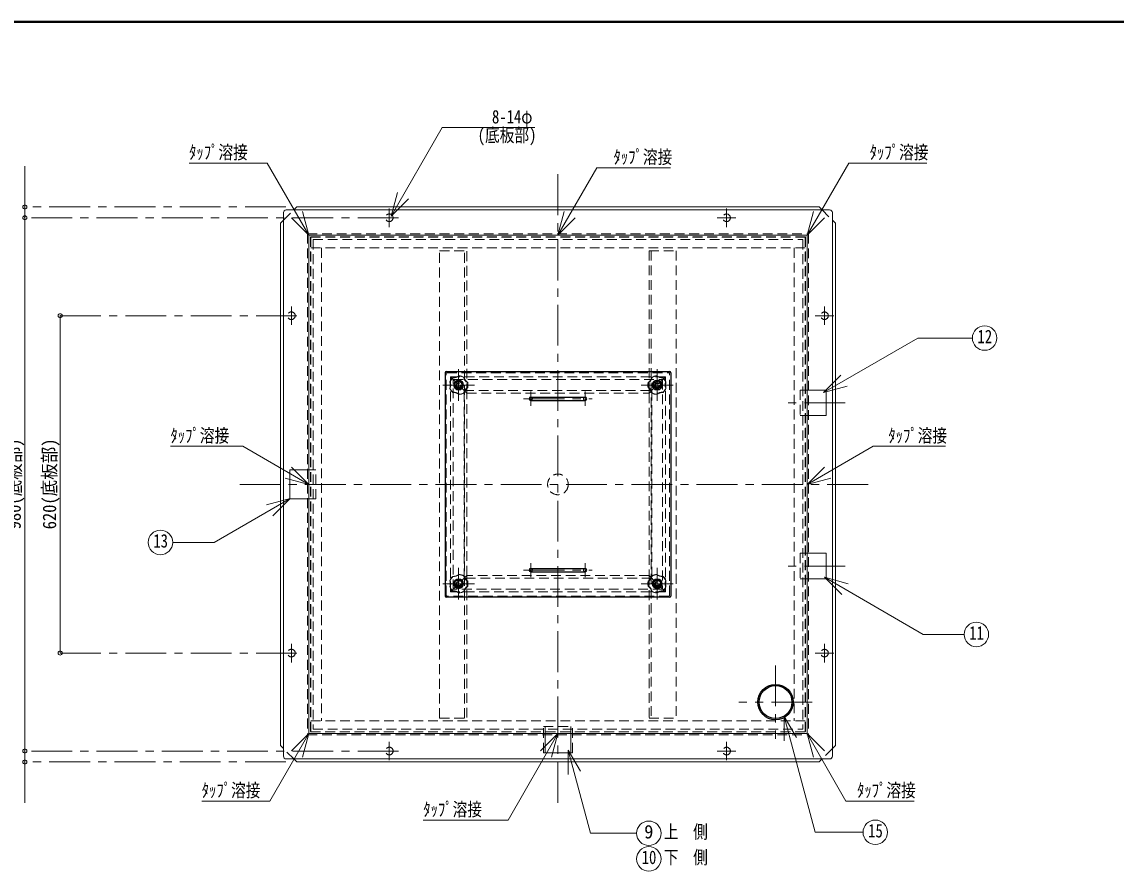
# Model space of a CAD drawing. Units: millimetres at full size, sheet at 1:15; details may follow other scales. Extents: x -3184 to 2891, y -2037 to 2178.
# Drawn here: x -1132 to 879, y 617 to 2178 of the extents above; entities that cross this region are included whole.
import ezdxf
from ezdxf.enums import TextEntityAlignment as Align

# ---------------------------------------------------------------- set-up
doc = ezdxf.new("R2010")
doc.units = ezdxf.units.MM
doc.header["$LTSCALE"] = 15
doc.header["$PDMODE"] = 32
doc.header["$PDSIZE"] = 7.5
doc.linetypes.add('CHAIN1', pattern=[8, 5, -1, 1, -1])
doc.linetypes.add('DASHED1', pattern=[1.8, 1.2, -0.6])
doc.layers.add('0-0', color=7, linetype='Continuous', lineweight=18)
doc.styles.add('ＭＳ ゴシック', font='')
doc.styles.get('ＭＳ ゴシック').set_extended_font_data('MS Gothic')

msp = doc.modelspace()

# ---------------------------------------------------------------- linework, layer by layer
at = {"layer": '0-0', "color": 1, "lineweight": 40}
msp.add_line((2890.8, 2177.87), (-3184.2, 2177.87), dxfattribs=at)
at = {"layer": '0-0'}
for p, q in [((-453.44, 1820.83), (-359.34, 1983.82)), ((-359.34, 1983.82), (-189.18, 1983.82)), ((311.3, 1785.87), (387.88, 1918.52)), ((387.88, 1918.52), (531.39, 1918.52)), ((-453.44, 1820.83), (-441.79, 1864.3)), ((-453.44, 1820.83), (-421.62, 1852.65)), ((-604.7, 1785.87), (-636.52, 1817.69)), ((-604.7, 1785.87), (-616.35, 1829.34)), ((-146.7, 1785.87), (-135.06, 1829.34)), ((-146.7, 1785.87), (-114.88, 1817.69)), ((311.3, 1785.87), (322.94, 1829.34)), ((311.3, 1785.87), (343.12, 1817.69)), ((311.3, 1785.87), (311.3, 869.87)), ((341.7, 1496.64), (515.17, 1596.8)), ((615.2, 1596.8), (515.17, 1596.8)), ((341.7, 1496.64), (373.52, 1528.46)), ((311.3, 1501.37), (346.3, 1501.37)), ((341.7, 1496.64), (385.16, 1508.29)), ((346.3, 1501.37), (346.3, 1454.37)), ((311.3, 1454.37), (346.3, 1454.37)), ((-725.98, 1397.89), (-859.04, 1397.89)), ((-604.7, 1327.87), (-725.98, 1397.89)), ((-639.7, 1354.37), (-639.7, 1301.37)), ((-604.7, 1354.37), (-639.7, 1354.37)), ((-604.7, 1327.87), (-636.52, 1359.69)), ((311.3, 1327.87), (343.12, 1359.69)), ((-604.7, 1327.87), (-648.17, 1339.52)), ((311.3, 1327.87), (354.76, 1339.52)), ((-638.85, 1302.01), (-778.72, 1221.25)), ((-638.85, 1302.01), (-682.31, 1290.36)), ((-638.85, 1302.01), (-670.67, 1270.19)), ((-604.7, 1301.37), (-639.7, 1301.37)), ((-778.72, 1221.25), (-854.88, 1221.25)), ((311.3, 1201.37), (346.3, 1201.37)), ((346.3, 1154.37), (346.3, 1201.37)), ((311.3, 1154.37), (346.3, 1154.37)), ((343.11, 1157.11), (374.93, 1125.29)), ((343.11, 1157.11), (524.88, 1052.17)), ((343.11, 1157.11), (386.58, 1145.46)), ((599.96, 1052.17), (524.88, 1052.17)), ((269.07, 901.42), (269.07, 856.42)), ((269.07, 901.42), (291.57, 862.45)), ((269.07, 901.42), (326.11, 688.53)), ((-604.7, 869.87), (-676.22, 745.99)), ((-604.7, 869.87), (-636.52, 838.05)), ((-604.7, 869.87), (-616.35, 826.4)), ((-604.7, 869.87), (311.3, 869.87)), ((-146.7, 869.87), (-178.52, 838.05)), ((-170.2, 869.87), (-170.2, 834.87)), ((-146.7, 869.87), (-158.35, 826.4)), ((-123.2, 869.87), (-123.2, 834.87)), ((311.3, 869.87), (322.94, 826.4)), ((311.3, 869.87), (382.82, 745.99)), ((311.3, 869.87), (343.12, 838.05)), ((-170.2, 834.87), (-123.2, 834.87)), ((-127.6, 839.59), (-127.6, 794.59)), ((-127.6, 839.59), (-105.1, 800.62)), ((-127.6, 839.59), (-86.63, 686.71)), ((-676.22, 745.99), (-801.52, 745.99)), ((382.82, 745.99), (508.12, 745.99)), ((-2.13, 686.71), (-86.63, 686.71)), ((414.19, 688.53), (326.11, 688.53))]:
    msp.add_line(p, q, dxfattribs=at)
at = {"layer": '0-0', "color": 4, "lineweight": 9}
for p, q in [((-1126.7, 1912.87), (-1126.7, 1817.87)), ((-646.2, 1832.37), (352.8, 1832.37)), ((-632.2, 1832.37), (-626.7, 1837.87)), ((-626.7, 1837.87), (333.3, 1837.87)), ((338.8, 1832.37), (333.3, 1837.87)), ((-1126.7, 1817.87), (-1126.7, 837.87)), ((-651.2, 1813.37), (-656.7, 1807.87)), ((-651.2, 828.37), (-651.2, 1827.37)), ((357.8, 828.37), (357.8, 1827.37)), ((357.8, 1813.37), (363.3, 1807.87)), ((-656.7, 1807.87), (-656.7, 847.87)), ((363.3, 1807.87), (363.3, 847.87)), ((-1061.7, 1637.87), (-1061.7, 1017.87)), ((-651.2, 842.37), (-656.7, 847.87)), ((357.8, 842.37), (363.3, 847.87)), ((-1126.7, 742.87), (-1126.7, 837.87)), ((-646.2, 823.37), (352.8, 823.37)), ((338.8, 823.37), (333.3, 817.87))]:
    msp.add_line(p, q, dxfattribs=at)
at = {"layer": '0-0', "color": 4, "linetype": 'CHAIN1', "lineweight": 9}
for p, q in [((-146.7, 742.87), (-146.7, 1912.87)), ((-646.7, 1837.87), (-1126.7, 1837.87)), ((-456.7, 1834.87), (-456.7, 1800.87)), ((163.3, 1834.87), (163.3, 1800.87)), ((-439.7, 1817.87), (-1126.7, 1817.87)), ((146.3, 1817.87), (180.3, 1817.87)), ((-636.7, 1620.87), (-636.7, 1654.87)), ((343.3, 1620.87), (343.3, 1654.87)), ((-1061.7, 1637.87), (-619.7, 1637.87)), ((360.3, 1637.87), (326.3, 1637.87)), ((-329.2, 1481.17), (-329.2, 1539.57)), ((35.8, 1481.17), (35.8, 1539.57)), ((-300, 1510.37), (-358.4, 1510.37)), ((6.6, 1510.37), (65, 1510.37)), ((-196.7, 1498.37), (-196.7, 1472.37)), ((-96.7, 1498.37), (-96.7, 1472.37)), ((-209.7, 1485.37), (-83.7, 1485.37)), ((381.3, 1477.87), (263.3, 1477.87)), ((-731.7, 1327.87), (438.3, 1327.87)), ((-329.2, 1174.57), (-329.2, 1116.17)), ((-209.7, 1170.37), (-83.7, 1170.37)), ((-196.7, 1157.37), (-196.7, 1183.37)), ((-96.7, 1157.37), (-96.7, 1183.37)), ((35.8, 1174.57), (35.8, 1116.17)), ((381.3, 1177.87), (263.3, 1177.87)), ((-300, 1145.37), (-358.4, 1145.37)), ((6.6, 1145.37), (65, 1145.37)), ((-636.7, 1034.87), (-636.7, 1000.87)), ((343.3, 1034.87), (343.3, 1000.87)), ((-1061.7, 1017.87), (-619.7, 1017.87)), ((360.3, 1017.87), (326.3, 1017.87)), ((253.3, 995.37), (253.3, 860.37)), ((320.8, 927.87), (185.8, 927.87)), ((-456.7, 820.87), (-456.7, 854.87)), ((163.3, 820.87), (163.3, 854.87)), ((-439.7, 837.87), (-1126.7, 837.87)), ((146.3, 837.87), (180.3, 837.87)), ((-646.7, 817.87), (-1126.7, 817.87))]:
    msp.add_line(p, q, dxfattribs=at)
at = {"layer": '0-0', "color": 4, "linetype": 'DASHED1', "lineweight": 9}
for p, q in [((-651.2, 1813.37), (-632.2, 1832.37)), ((338.8, 1832.37), (357.8, 1813.37)), ((-607.2, 1788.37), (313.8, 1788.37)), ((-601.5, 1782.67), (-601.5, 873.07)), ((308.1, 1782.67), (-601.5, 1782.67)), ((-601.2, 1782.37), (-601.2, 873.37)), ((-601.2, 1782.37), (307.8, 1782.37)), ((-596.7, 1777.87), (-596.7, 877.87)), ((-596.7, 1777.87), (303.3, 1777.87)), ((303.3, 1777.87), (303.3, 877.87)), ((307.8, 1782.37), (307.8, 873.37)), ((308.1, 1782.67), (308.1, 873.07)), ((313.8, 1788.37), (313.8, 867.37)), ((307.8, 1762.37), (-601.2, 1762.37)), ((-581.2, 1762.37), (-581.2, 893.37)), ((-364.2, 1757.37), (-314.2, 1757.37)), ((-364.2, 898.37), (-364.2, 1757.37)), ((-318.2, 898.37), (-318.2, 1757.37)), ((-314.2, 1495.37), (-314.2, 1757.37)), ((20.8, 1757.37), (70.8, 1757.37)), ((20.8, 1757.37), (20.8, 1495.37)), ((24.8, 1757.37), (24.8, 898.37)), ((70.8, 1757.37), (70.8, 898.37)), ((287.8, 1762.37), (287.8, 893.37)), ((-335.7, 1514.04), (-335.7, 1506.7)), ((-329.28, 1517.83), (-335.63, 1514.17)), ((-322.78, 1514.17), (-329.13, 1517.83)), ((-322.7, 1506.7), (-322.7, 1514.04)), ((29.3, 1506.7), (29.3, 1514.04)), ((29.37, 1514.17), (35.72, 1517.83)), ((35.87, 1517.83), (42.22, 1514.17)), ((42.3, 1514.04), (42.3, 1506.7)), ((-335.63, 1506.57), (-329.28, 1502.91)), ((-322.78, 1506.57), (-329.13, 1502.91)), ((29.37, 1506.57), (35.72, 1502.91)), ((42.22, 1506.57), (35.87, 1502.91)), ((298.3, 1501.37), (298.3, 1454.37)), ((311.3, 1501.37), (298.3, 1501.37)), ((311.3, 1454.37), (298.3, 1454.37)), ((-591.7, 1354.37), (-604.7, 1354.37)), ((-591.7, 1301.37), (-591.7, 1354.37)), ((-591.7, 1301.37), (-604.7, 1301.37)), ((-335.7, 1141.7), (-335.7, 1149.04)), ((-335.63, 1149.17), (-329.28, 1152.83)), ((-322.78, 1149.17), (-329.13, 1152.83)), ((-322.7, 1149.04), (-322.7, 1141.7)), ((-314.2, 1160.37), (-314.2, 898.37)), ((29.3, 1149.04), (29.3, 1141.7)), ((29.37, 1149.17), (35.72, 1152.83)), ((42.22, 1149.17), (35.87, 1152.83)), ((42.3, 1141.7), (42.3, 1149.04)), ((311.3, 1154.37), (298.3, 1154.37)), ((-329.28, 1137.91), (-335.63, 1141.57)), ((-322.78, 1141.57), (-329.13, 1137.91)), ((29.37, 1141.57), (35.72, 1137.91)), ((35.87, 1137.91), (42.22, 1141.57)), ((-601.2, 893.37), (307.8, 893.37)), ((-364.2, 898.37), (-314.2, 898.37)), ((-601.5, 873.07), (308.1, 873.07)), ((-601.2, 873.37), (307.8, 873.37)), ((-596.7, 877.87), (303.3, 877.87)), ((-173.2, 882.87), (-120.2, 882.87)), ((-173.2, 834.87), (-173.2, 882.87)), ((-170.2, 869.87), (-170.2, 882.87)), ((-123.2, 869.87), (-123.2, 882.87)), ((-120.2, 834.87), (-120.2, 882.87)), ((-632.2, 823.37), (-651.2, 842.37)), ((-173.2, 834.87), (-170.2, 834.87)), ((-123.2, 834.87), (-120.2, 834.87)), ((357.8, 842.37), (338.8, 823.37))]:
    msp.add_line(p, q, dxfattribs=at)
at = {"layer": '0-0', "color": 5, "lineweight": 25}
for p, q in [((-354.2, 1533.07), (-354.2, 1122.67)), ((-351.9, 1535.37), (58.5, 1535.37)), ((60.8, 1533.07), (60.8, 1122.67)), ((-196.7, 1488.37), (-96.7, 1488.37)), ((-196.7, 1482.37), (-96.7, 1482.37)), ((-196.7, 1173.37), (-96.7, 1173.37)), ((-196.7, 1167.37), (-96.7, 1167.37)), ((58.5, 1120.37), (-351.9, 1120.37))]:
    msp.add_line(p, q, dxfattribs=at)
at = {"layer": '0-0', "linetype": 'DASHED1'}
for p, q in [((-351.9, 1123.82), (-351.9, 1531.92)), ((-350.75, 1533.07), (57.35, 1533.07)), ((58.5, 1123.82), (58.5, 1531.92)), ((-344.2, 1525.37), (-314.2, 1495.37)), ((-344.2, 1525.37), (-344.2, 1130.37)), ((50.8, 1525.37), (-344.2, 1525.37)), ((-339.2, 1520.37), (45.8, 1520.37)), ((-339.2, 1135.37), (-339.2, 1520.37)), ((50.8, 1525.37), (20.8, 1495.37)), ((45.8, 1520.37), (45.8, 1135.37)), ((50.8, 1130.37), (50.8, 1525.37)), ((-319.2, 1500.37), (25.8, 1500.37)), ((-319.2, 1155.37), (-319.2, 1500.37)), ((-314.2, 1160.37), (-314.2, 1495.37)), ((-314.2, 1495.37), (20.8, 1495.37)), ((20.8, 1495.37), (20.8, 1160.37)), ((25.8, 1500.37), (25.8, 1155.37)), ((-344.2, 1130.37), (-314.2, 1160.37)), ((25.8, 1155.37), (-319.2, 1155.37)), ((20.8, 1160.37), (-314.2, 1160.37)), ((20.8, 1160.37), (50.8, 1130.37)), ((50.8, 1130.37), (-344.2, 1130.37)), ((45.8, 1135.37), (-339.2, 1135.37)), ((57.35, 1122.67), (-350.75, 1122.67))]:
    msp.add_line(p, q, dxfattribs=at)
at = {"layer": '0-0'}
for points in [[(-604.7, 1785.87), (-681.29, 1918.52), (-824.8, 1918.52)], [(-146.7, 1785.87), (-75.11, 1909.88), (60.46, 1909.88)], [(311.3, 1785.87), (-604.7, 1785.87), (-604.7, 869.87)], [(311.3, 1327.87), (432.58, 1397.89), (565.64, 1397.89)], [(-146.7, 869.87), (-238.45, 710.96), (-394.25, 710.96)]]:
    msp.add_lwpolyline(points, dxfattribs=at)
at = {"layer": '0-0', "color": 4, "linetype": 'DASHED1', "lineweight": 9}
for points in [[(-607.2, 1788.37), (-607.2, 867.37), (313.8, 867.37)], [(311.3, 1201.37), (298.3, 1201.37), (298.3, 1154.37)], [(20.8, 1160.37), (20.8, 898.37), (70.8, 898.37)]]:
    msp.add_lwpolyline(points, dxfattribs=at)
at = {"layer": '0-0', "color": 4, "lineweight": 9}
msp.add_lwpolyline([(-632.2, 823.37), (-626.7, 817.87), (333.3, 817.87)], dxfattribs=at)
at = {"layer": '0-0', "color": 4, "linetype": 'DASHED1', "lineweight": 9}
for centre, radius in [((-456.7, 1817.87), 7), ((163.3, 1817.87), 7), ((-636.7, 1637.87), 7), ((343.3, 1637.87), 7), ((-329.2, 1510.37), 6.25), ((-329.2, 1510.37), 4.25), ((-329.2, 1510.37), 4), ((-329.2, 1510.37), 3.5), ((35.8, 1510.37), 6.25), ((35.8, 1510.37), 4.25), ((35.8, 1510.37), 4), ((35.8, 1510.37), 3.5), ((-146.7, 1327.87), 19), ((-329.2, 1145.37), 6.25), ((-329.2, 1145.37), 4.25), ((-329.2, 1145.37), 4), ((-329.2, 1145.37), 3.5), ((35.8, 1145.37), 6.25), ((35.8, 1145.37), 4.25), ((35.8, 1145.37), 4), ((35.8, 1145.37), 3.5), ((-636.7, 1017.87), 7), ((343.3, 1017.87), 7), ((-456.7, 837.87), 7), ((163.3, 837.87), 7)]:
    msp.add_circle(centre, radius, dxfattribs=at)
at = {"layer": '0-0'}
for centre, radius in [((637.7, 1596.8), 22.5), ((-329.2, 1510.37), 8.4), ((35.8, 1510.37), 8.4), ((-877.38, 1221.25), 22.5), ((-329.2, 1145.37), 8.4), ((35.8, 1145.37), 8.4), ((622.46, 1052.17), 22.5), ((20.37, 686.71), 22.5), ((436.69, 688.53), 22.5), ((20.37, 639.71), 22.5)]:
    msp.add_circle(centre, radius, dxfattribs=at)
at = {"layer": '0-0', "color": 4, "lineweight": 9}
for centre in [(-329.2, 1510.37), (35.8, 1510.37), (-329.2, 1145.37), (35.8, 1145.37)]:
    msp.add_circle(centre, 9.2, dxfattribs=at)
at = {"layer": '0-0', "color": 5, "lineweight": 25}
for radius in [32.5, 30.25]:
    msp.add_circle((253.3, 927.87), radius, dxfattribs=at)
at = {"layer": '0-0', "color": 4, "lineweight": 9}
for centre, start, end in [((-646.2, 1827.37), 90, 180), ((352.8, 1827.37), 0, 90), ((-646.2, 828.37), 180, 270), ((352.8, 828.37), 270, 0)]:
    msp.add_arc(centre, 5, start, end, dxfattribs=at)
at = {"layer": '0-0', "color": 5, "lineweight": 25}
for centre, radius, start, end in [((-351.9, 1533.07), 2.3, 90, 180), ((58.5, 1533.07), 2.3, 0, 90), ((-196.7, 1485.37), 3, 90, 270), ((-96.7, 1485.37), 3, 270, 90), ((-196.7, 1170.37), 3, 90, 270), ((-96.7, 1170.37), 3, 270, 90), ((-351.9, 1122.67), 2.3, 180, 270), ((58.5, 1122.67), 2.3, 270, 0)]:
    msp.add_arc(centre, radius, start, end, dxfattribs=at)
at = {"layer": '0-0', "linetype": 'DASHED1'}
for centre, radius, start, end in [((-350.75, 1531.92), 1.15, 90, 180), ((57.35, 1531.92), 1.15, 0, 90), ((-196.7, 1485.37), 3, 270, 90), ((-96.7, 1485.37), 3, 90, 270), ((-196.7, 1170.37), 3, 270, 90), ((-96.7, 1170.37), 3, 90, 270), ((-350.75, 1123.82), 1.15, 180, 270), ((57.35, 1123.82), 1.15, 270, 0)]:
    msp.add_arc(centre, radius, start, end, dxfattribs=at)
at = {"layer": '0-0'}
for centre, radius, start, end in [((-368.46, 1510.37), 23.91, 345.41115, 14.58885), ((-329.2, 1510.37), 17.2, 128.5, 159.5), ((-329.2, 1510.37), 16.8, 128.5, 159.5), ((-358.81, 1510.37), 15.06, 337.0119, 22.9881), ((-341.33, 1547.7), 23.91, 273.41115, 302.58885), ((-338.35, 1538.53), 15.06, 265.0119, 310.9881), ((-329.2, 1510.37), 16.8, 56.5, 87.5), ((-329.2, 1510.37), 17.2, 56.5, 87.5), ((-305.25, 1527.77), 15.06, 193.0119, 238.9881), ((-297.44, 1533.44), 23.91, 201.41115, 230.58885), ((-329.2, 1510.37), 16.8, 344.5, 15.5), ((-329.2, 1510.37), 17.2, 344.5, 15.5), ((35.8, 1510.37), 17.2, 164.5, 195.5), ((35.8, 1510.37), 16.8, 164.5, 195.5), ((4.04, 1533.44), 23.91, 309.41115, 338.58885), ((11.85, 1527.77), 15.06, 301.0119, 346.9881), ((35.8, 1510.37), 17.2, 92.5, 123.5), ((35.8, 1510.37), 16.8, 92.5, 123.5), ((47.93, 1547.7), 23.91, 237.41115, 266.58885), ((44.95, 1538.53), 15.06, 229.0119, 274.9881), ((35.8, 1510.37), 16.8, 20.5, 51.5), ((35.8, 1510.37), 17.2, 20.5, 51.5), ((65.4, 1510.37), 15.06, 157.0119, 202.9881), ((75.05, 1510.37), 23.91, 165.41115, 194.58885), ((-329.2, 1510.37), 17.2, 200.5, 231.5), ((-329.2, 1510.37), 16.8, 200.5, 231.5), ((-341.33, 1473.04), 23.91, 57.41115, 86.58885), ((-338.35, 1482.21), 15.06, 49.0119, 94.9881), ((-329.2, 1510.37), 16.8, 272.5, 303.5), ((-329.2, 1510.37), 17.2, 272.5, 303.5), ((-305.25, 1492.97), 15.06, 121.0119, 166.9881), ((-297.44, 1487.3), 23.91, 129.41115, 158.58885), ((4.04, 1487.3), 23.91, 21.41115, 50.58885), ((11.85, 1492.97), 15.06, 13.0119, 58.9881), ((35.8, 1510.37), 17.2, 236.5, 267.5), ((35.8, 1510.37), 16.8, 236.5, 267.5), ((47.93, 1473.04), 23.91, 93.41115, 122.58885), ((44.95, 1482.21), 15.06, 85.0119, 130.9881), ((35.8, 1510.37), 16.8, 308.5, 339.5), ((35.8, 1510.37), 17.2, 308.5, 339.5), ((-368.46, 1145.37), 23.91, 345.41115, 14.58885), ((-329.2, 1145.37), 17.2, 128.5, 159.5), ((-329.2, 1145.37), 16.8, 128.5, 159.5), ((-358.81, 1145.37), 15.06, 337.0119, 22.9881), ((-341.33, 1182.7), 23.91, 273.41115, 302.58885), ((-338.35, 1173.53), 15.06, 265.0119, 310.9881), ((-329.2, 1145.37), 16.8, 56.5, 87.5), ((-329.2, 1145.37), 17.2, 56.5, 87.5), ((-305.25, 1162.77), 15.06, 193.0119, 238.9881), ((-297.44, 1168.44), 23.91, 201.41115, 230.58885), ((-329.2, 1145.37), 16.8, 344.5, 15.5), ((-329.2, 1145.37), 17.2, 344.5, 15.5), ((35.8, 1145.37), 17.2, 164.5, 195.5), ((35.8, 1145.37), 16.8, 164.5, 195.5), ((4.04, 1168.44), 23.91, 309.41115, 338.58885), ((11.85, 1162.77), 15.06, 301.0119, 346.9881), ((35.8, 1145.37), 17.2, 92.5, 123.5), ((35.8, 1145.37), 16.8, 92.5, 123.5), ((47.93, 1182.7), 23.91, 237.41115, 266.58885), ((44.95, 1173.53), 15.06, 229.0119, 274.9881), ((35.8, 1145.37), 16.8, 20.5, 51.5), ((35.8, 1145.37), 17.2, 20.5, 51.5), ((65.4, 1145.37), 15.06, 157.0119, 202.9881), ((75.05, 1145.37), 23.91, 165.41115, 194.58885), ((-329.2, 1145.37), 17.2, 200.5, 231.5), ((-329.2, 1145.37), 16.8, 200.5, 231.5), ((-341.33, 1108.04), 23.91, 57.41115, 86.58885), ((-338.35, 1117.21), 15.06, 49.0119, 94.9881), ((-329.2, 1145.37), 16.8, 272.5, 303.5), ((-329.2, 1145.37), 17.2, 272.5, 303.5), ((-305.25, 1127.97), 15.06, 121.0119, 166.9881), ((-297.44, 1122.3), 23.91, 129.41115, 158.58885), ((4.04, 1122.3), 23.91, 21.41115, 50.58885), ((11.85, 1127.97), 15.06, 13.0119, 58.9881), ((35.8, 1145.37), 17.2, 236.5, 267.5), ((35.8, 1145.37), 16.8, 236.5, 267.5), ((47.93, 1108.04), 23.91, 93.41115, 122.58885), ((44.95, 1117.21), 15.06, 85.0119, 130.9881), ((35.8, 1145.37), 16.8, 308.5, 339.5), ((35.8, 1145.37), 17.2, 308.5, 339.5)]:
    msp.add_arc(centre, radius, start, end, dxfattribs=at)
at = {"layer": '0-0', "color": 4, "linetype": 'DASHED1', "lineweight": 9}
for centre, start, end in [((-335.55, 1514.04), 120, 180), ((-322.85, 1514.04), 0, 60), ((29.45, 1514.04), 120, 180), ((42.15, 1514.04), 0, 60), ((-335.55, 1506.7), 180, 240), ((-329.2, 1503.04), 240, 300), ((-322.85, 1506.7), 300, 0), ((29.45, 1506.7), 180, 240), ((35.8, 1503.04), 240, 300), ((42.15, 1506.7), 300, 0), ((-335.55, 1149.04), 120, 180), ((-329.2, 1152.7), 60, 120), ((-322.85, 1149.04), 0, 60), ((29.45, 1149.04), 120, 180), ((35.8, 1152.7), 60, 120), ((42.15, 1149.04), 0, 60), ((-335.55, 1141.7), 180, 240), ((-322.85, 1141.7), 300, 0), ((29.45, 1141.7), 180, 240), ((42.15, 1141.7), 300, 0)]:
    msp.add_arc(centre, 0.15, start, end, dxfattribs=at)
at = {"layer": '0-0', "color": 1}
for p in [(-1126.7, 1837.87), (-1126.7, 1817.87), (-1061.7, 1637.87), (-1061.7, 1017.87), (-1126.7, 837.87), (-1126.7, 817.87)]:
    msp.add_point(p, dxfattribs=at)

# ---------------------------------------------------------------- texts
at = {"layer": '0-0', "style": 'ＭＳ ゴシック', "width": 0.8}
for s, p in [('8-14φ', (-267.93, 1983.82)), ('(底板部)', (-294.18, 1950.07)), ('ﾀｯﾌﾟ溶接', (-824.8, 1918.52)), ('ﾀｯﾌﾟ溶接', (426.39, 1918.52)), ('ﾀｯﾌﾟ溶接', (-44.54, 1909.88)), ('12', (624.58, 1579.93)), ('ﾀｯﾌﾟ溶接', (-859.04, 1397.89)), ('ﾀｯﾌﾟ溶接', (460.64, 1397.89)), ('13', (-890.5, 1204.38)), ('11', (609.34, 1035.29)), ('ﾀｯﾌﾟ溶接', (-801.52, 745.99)), ('ﾀｯﾌﾟ溶接', (403.12, 745.99)), ('ﾀｯﾌﾟ溶接', (-394.25, 710.96)), ('上\u3000側', (47.87, 669.83)), ('15', (423.57, 671.66)), ('10', (7.25, 622.83)), ('下\u3000側', (47.87, 622.83))]:
    msp.add_text(s, height=24.74, dxfattribs=at).set_placement(p, align=Align.BOTTOM_LEFT)
at = {"layer": '0-0', "style": 'ＭＳ ゴシック', "width": 0.9}
for s, p in [('980(底板部)', (-1126.7, 1245.37)), ('620(底板部)', (-1061.7, 1245.37))]:
    msp.add_text(s, height=24.74, rotation=90, dxfattribs=at).set_placement(p, align=Align.BOTTOM_LEFT)
at = {"layer": '0-0', "style": 'ＭＳ ゴシック'}
msp.add_text('9', height=24.74, dxfattribs=at).set_placement((11.94, 669.83), align=Align.BOTTOM_LEFT)

doc.saveas('drawing.dxf')
